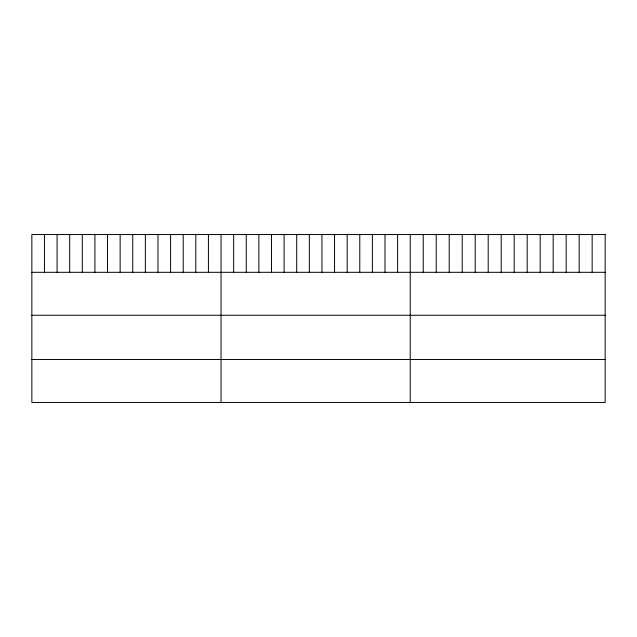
<?xml version="1.0" encoding="UTF-8"?>
<svg xmlns="http://www.w3.org/2000/svg" width="637" height="637" viewBox="0 0 637 637"><rect width="100%" height="100%" fill="white"/><g stroke="black" fill="none" stroke-linecap="round" stroke-linejoin="round"><path stroke-width="0.96" d="M31.85 272.31L605.15 272.31M31.85 315.259L605.15 315.259M31.85 359.507L605.15 359.507M592.155 234.543L592.155 272.31M579.16 234.543L579.16 272.31M566.166 234.543L566.166 272.31M553.171 234.543L553.171 272.31M540.176 234.543L540.176 272.31M527.181 234.543L527.181 272.31M514.186 234.543L514.186 272.31M501.192 234.543L501.192 272.31M488.197 234.543L488.197 272.31M475.202 234.543L475.202 272.31M462.207 234.543L462.207 272.31M449.212 234.543L449.212 272.31M436.218 234.543L436.218 272.31M423.223 234.543L423.223 272.31M410.228 234.543L410.228 402.457M397.615 234.543L397.615 272.31M385.003 234.543L385.003 272.31M372.39 234.543L372.39 272.31M359.778 234.543L359.778 272.31M347.165 234.543L347.165 272.31M334.552 234.543L334.552 272.31M321.94 234.543L321.94 272.31M309.327 234.543L309.327 272.31M296.715 234.543L296.715 272.31M284.102 234.543L284.102 272.31M271.489 234.543L271.489 272.31M258.877 234.543L258.877 272.31M246.264 234.543L246.264 272.31M233.652 234.543L233.652 272.31M221.039 234.543L221.039 402.457M208.426 234.543L208.426 272.31M195.814 234.543L195.814 272.31M183.201 234.543L183.201 272.31M170.589 234.543L170.589 272.31M157.976 234.543L157.976 272.31M145.363 234.543L145.363 272.31M132.751 234.543L132.751 272.31M120.138 234.543L120.138 272.31M107.526 234.543L107.526 272.31M94.913 234.543L94.913 272.31M82.3 234.543L82.3 272.31M69.688 234.543L69.688 272.31M57.075 234.543L57.075 272.31M44.463 234.543L44.463 272.31M605.15 234.543L31.85 234.543L31.85 402.457L605.15 402.457L605.15 234.543"/></g></svg>
